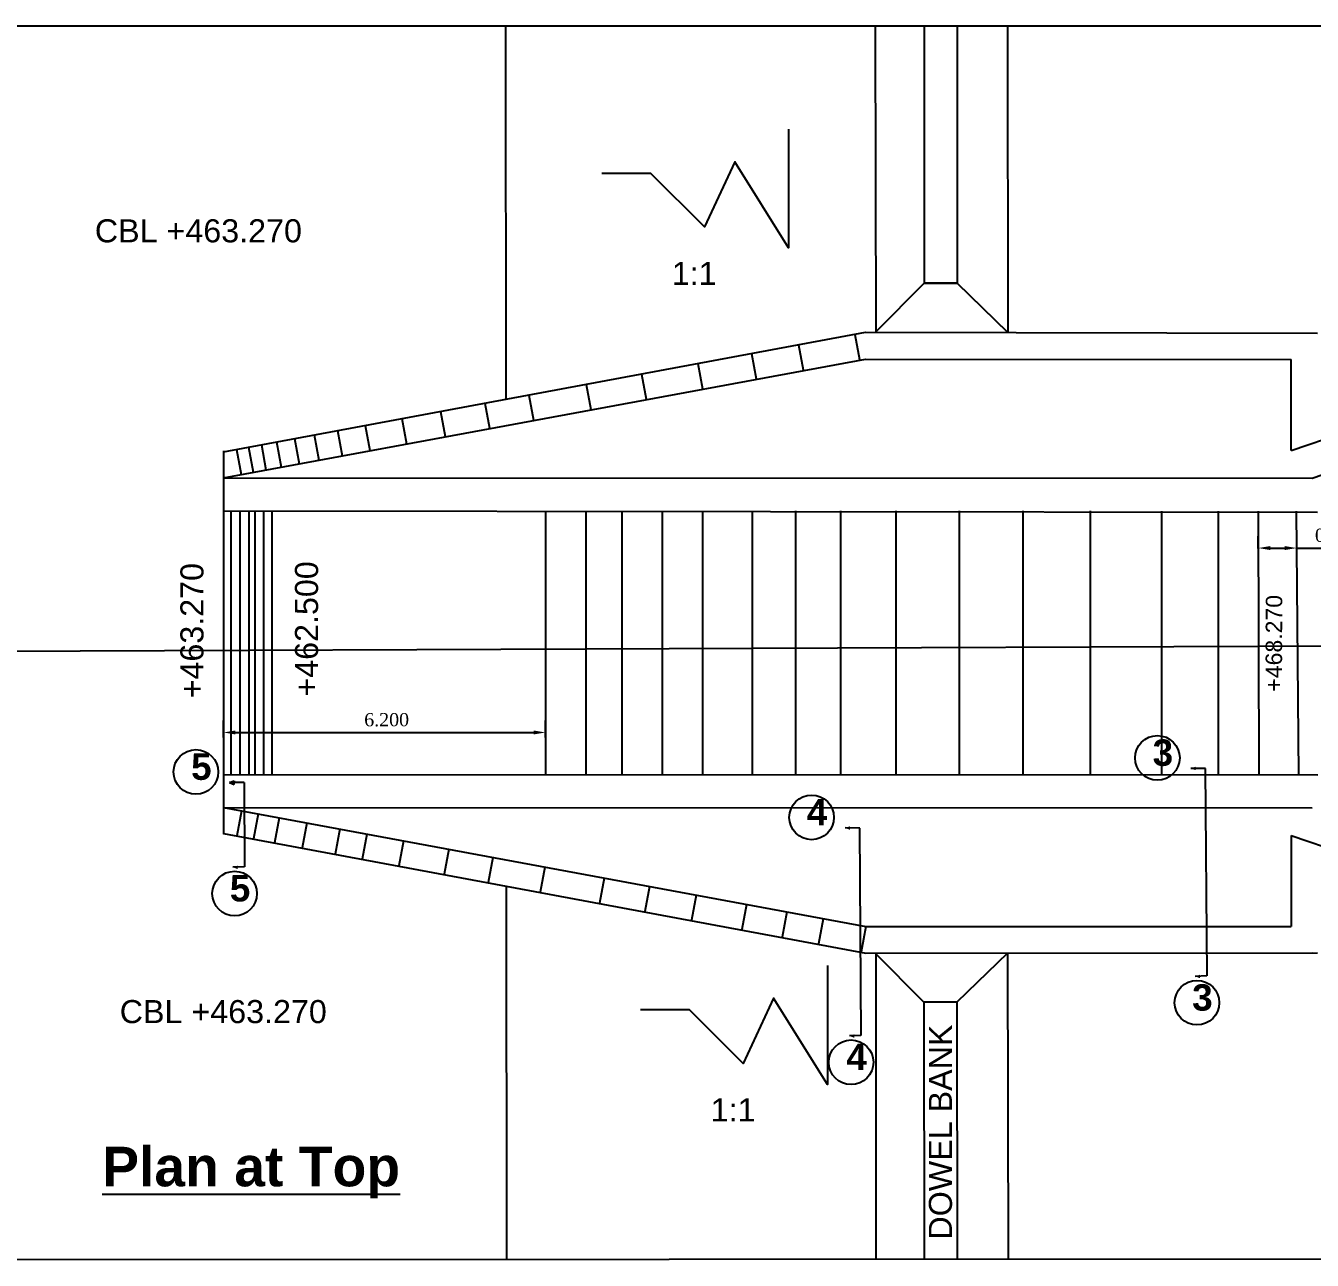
# Model space of a CAD drawing. Header units: inches. Extents: x 22.1 to 110.6, y -31.4 to 37.6.
# Drawn here: x 43.89 to 63.39, y -12.12 to 6.6 of the extents above; entities that cross this region are included whole.
import ezdxf

# ---------------------------------------------------------------- set-up
doc = ezdxf.new("R2010")
doc.units = ezdxf.units.IN
doc.header["$MEASUREMENT"] = 0
doc.linetypes.add('ACAD_ISO03W100', pattern=[30, 12, -18])
doc.styles.get("Standard").update_dxf_attribs({"font": 'times.ttf', "height": 0.2})
doc.dimstyles.get("Standard").update_dxf_attribs({"dimtxt": 0.18, "dimasz": 0.18, "dimexe": 0.18, "dimexo": 0.0625, "dimgap": 0.09, "dimtad": 2, "dimjust": 1, "dimdec": 4, "dimzin": 0, "dimdsep": 46, "dimtxsty": 'Standard', "dimcen": 0.09, "dimadec": 0, "dimazin": 0, "dimtfac": 1, "dimtdec": 4, "dimtofl": 0, "dimtmove": 0, "dimatfit": 3, "dimfxl": 1, "dimtolj": 1, "dimtzin": 0, "dimarcsym": 0})

# ---------------------------------------------------------------- blocks, each defined once
blk = doc.blocks.new('*D10')
at = {"color": 0, "lineweight": -2, "transparency": 16777216}
for p, q in [((62.574, -1.326), (62.574, -1.14)), ((62.754, -1.32), (62.974, -1.32)), ((63.154, -1.32), (64.421, -1.32)), ((63.154, -1.379), (63.154, -1.5))]:
    blk.add_line(p, q, dxfattribs=at)
at = {"color": 0, "transparency": 16777216}
for points in [[(62.754, -1.29), (62.754, -1.35), (62.574, -1.32)], [(62.974, -1.29), (62.974, -1.35), (63.154, -1.32)]]:
    blk.add_solid(points, dxfattribs=at)
at = {"layer": 'Defpoints', "color": 0, "transparency": 16777216}
for p in [(63.154, -1.316), (63.154, -1.32), (62.574, -1.389)]:
    blk.add_point(p, dxfattribs=at)
at = {"color": 0, "transparency": 16777216, "insert": (63.89, -1.128), "char_height": 0.2, "attachment_point": 5}
blk.add_mtext('\\A1;0.600m', dxfattribs=at)
blk = doc.blocks.new('*D12')
at = {"color": 0, "lineweight": -2, "transparency": 16777216}
for p, q in [((46.887, -4.191), (46.887, -3.937)), ((51.768, -4.191), (51.768, -3.937)), ((47.067, -4.117), (51.588, -4.117))]:
    blk.add_line(p, q, dxfattribs=at)
at = {"color": 0, "transparency": 16777216}
for points in [[(47.067, -4.087), (47.067, -4.147), (46.887, -4.117)], [(51.588, -4.087), (51.588, -4.147), (51.768, -4.117)]]:
    blk.add_solid(points, dxfattribs=at)
at = {"layer": 'Defpoints', "color": 0, "transparency": 16777216}
for p in [(46.887, -4.253), (51.768, -4.117), (51.768, -4.253)]:
    blk.add_point(p, dxfattribs=at)
at = {"color": 0, "transparency": 16777216, "insert": (49.36, -3.925), "char_height": 0.2, "attachment_point": 5}
blk.add_mtext('\\A1;6.200', dxfattribs=at)

msp = doc.modelspace()

# ---------------------------------------------------------------- hatches: boundary and pattern name
h = msp.add_hatch(color=256)
h.paths.add_polyline_path([(61.62622, -4.63549), (61.57452, -4.65406), (61.57452, -4.66236), (61.62601, -4.66276)])
h.paths.add_polyline_path([(61.62601, -4.66276), (61.57452, -4.66236), (61.57452, -4.67071), (61.6258, -4.69004)])
h.paths.add_polyline_path([(61.57452, -4.65406), (61.55192, -4.66219), (61.57452, -4.66236)])
h.paths.add_polyline_path([(61.57452, -4.66236), (61.55192, -4.66219), (61.57452, -4.67071)])
h = msp.add_hatch(color=256)
h.paths.add_polyline_path([(47.04987, -4.84891), (46.99817, -4.86749), (46.99817, -4.87579), (47.04966, -4.87619)])
h.paths.add_polyline_path([(47.04966, -4.87619), (46.99817, -4.87579), (46.99817, -4.88414), (47.04945, -4.90347)])
h.paths.add_polyline_path([(46.99817, -4.86749), (46.97557, -4.87561), (46.99817, -4.87579)])
h.paths.add_polyline_path([(46.99817, -4.87579), (46.97557, -4.87561), (46.99817, -4.88414)])
h = msp.add_hatch(color=256)
h.paths.add_polyline_path([(56.38391, -5.53867), (56.33221, -5.55725), (56.33221, -5.56555), (56.3837, -5.56595)])
h.paths.add_polyline_path([(56.3837, -5.56595), (56.33221, -5.56555), (56.33221, -5.57389), (56.38349, -5.59323)])
h.paths.add_polyline_path([(56.33221, -5.55725), (56.30961, -5.56537), (56.33221, -5.56555)])
h.paths.add_polyline_path([(56.33221, -5.56555), (56.30961, -5.56537), (56.33221, -5.57389)])
h = msp.add_hatch(color=256)
h.paths.add_polyline_path([(47.10286, -6.13438), (47.05115, -6.15296), (47.05115, -6.16126), (47.10265, -6.16166)])
h.paths.add_polyline_path([(47.10265, -6.16166), (47.05115, -6.16126), (47.05115, -6.1696), (47.10243, -6.18893)])
h.paths.add_polyline_path([(47.05115, -6.15296), (47.02855, -6.16108), (47.05115, -6.16126)])
h.paths.add_polyline_path([(47.05115, -6.16126), (47.02855, -6.16108), (47.05115, -6.1696)])
h = msp.add_hatch(color=256)
h.paths.add_polyline_path([(61.69185, -7.78976), (61.64014, -7.80834), (61.64014, -7.81664), (61.69163, -7.81704)])
h.paths.add_polyline_path([(61.69163, -7.81704), (61.64014, -7.81664), (61.64014, -7.82498), (61.69142, -7.84431)])
h.paths.add_polyline_path([(61.64014, -7.80834), (61.61754, -7.81646), (61.64014, -7.81664)])
h.paths.add_polyline_path([(61.64014, -7.81664), (61.61754, -7.81646), (61.64014, -7.82498)])
h = msp.add_hatch(color=256)
h.paths.add_polyline_path([(56.44953, -8.69295), (56.39783, -8.71152), (56.39783, -8.71982), (56.44932, -8.72022)])
h.paths.add_polyline_path([(56.44932, -8.72022), (56.39783, -8.71982), (56.39783, -8.72817), (56.44911, -8.7475)])
h.paths.add_polyline_path([(56.39783, -8.71152), (56.37523, -8.71965), (56.39783, -8.71982)])
h.paths.add_polyline_path([(56.39783, -8.71982), (56.37523, -8.71965), (56.39783, -8.72817)])

# ---------------------------------------------------------------- linework, layer by layer
for p, q in [((24.58077, 6.60117), (76.38602, 6.60117)), ((51.164, 6.60117), (51.16714, 0.93582)), ((56.76666, 6.58942), (56.77405, 1.95179)), ((57.50903, 6.60117), (57.50768, 2.69475)), ((58.00903, 6.60117), (58.00768, 2.69457)), ((58.77253, 6.60117), (58.77927, 1.94853)), ((57.50768, 2.69475), (56.76924, 1.9518)), ((57.50768, 2.69475), (58.00768, 2.69457)), ((58.00768, 2.69457), (57.50768, 2.69475)), ((58.00768, 2.69457), (58.77447, 1.94854)), ((58.77447, 1.94854), (58.00768, 2.69457)), ((55.60545, 1.76121), (55.67571, 1.38057)), ((56.45679, 1.91954), (56.52705, 1.5389)), ((54.89005, 1.62817), (54.96031, 1.24753)), ((54.07547, 1.47668), (54.14573, 1.09604)), ((53.22464, 1.31845), (53.2949, 0.93781)), ((51.51582, 1.00066), (51.58608, 0.62002)), ((52.38272, 1.16188), (52.45298, 0.78124)), ((63.38994, -0.25907), (67.37132, 1.0972)), ((50.84956, 0.87676), (50.91982, 0.49611)), ((49.59017, 0.64255), (49.66043, 0.2619)), ((50.17445, 0.7512), (50.24471, 0.37056)), ((48.26113, 0.39538), (48.33139, 0.01474)), ((48.61532, 0.46125), (48.68558, 0.08061)), ((49.03566, 0.53942), (49.10592, 0.15878)), ((47.26517, 0.21016), (47.33543, -0.17048)), ((47.46037, 0.24646), (47.53063, -0.13418)), ((47.69107, 0.28937), (47.76134, -0.09128)), ((47.96427, 0.34017), (48.03453, -0.04047)), ((46.88784, 0.1534), (46.88734, -5.66019)), ((47.08251, 0.17619), (47.15277, -0.20445)), ((46.88794, -0.25336), (63.38994, -0.25907)), ((46.88776, -0.75336), (63.47269, -0.77479)), ((46.99825, -0.7534), (46.99825, -4.7534)), ((47.13477, -0.75345), (47.13477, -4.75345)), ((47.27129, -0.75349), (47.27129, -4.75349)), ((47.36241, -0.75352), (47.36241, -4.75352)), ((47.49414, -0.75357), (47.49414, -4.75357)), ((47.61956, -0.75361), (47.61937, -4.75361)), ((51.76628, -0.75966), (51.7685, -4.75505)), ((62.5728, -0.75878), (62.58049, -4.75879)), ((63.15, -0.75898), (63.18159, -4.75899)), ((46.88759, -1.25336), (46.88759, -4.25336)), ((29.73537, -2.93597), (75.36436, -2.75535)), ((61.77471, -4.66392), (61.55192, -4.66219)), ((61.77022, -4.66389), (61.79148, -7.80818)), ((46.88742, -4.75336), (63.47535, -4.7591)), ((46.97557, -4.87561), (47.04987, -4.84891)), ((47.19836, -4.87735), (46.97557, -4.87561)), ((46.97557, -4.87561), (47.04945, -4.90347)), ((47.04987, -4.84891), (47.04966, -4.87619)), ((47.04945, -4.90347), (47.04966, -4.87619)), ((47.19836, -4.87735), (47.20249, -6.1528)), ((46.88724, -5.25336), (63.3923, -5.25907)), ((47.15902, -5.30379), (47.08786, -5.68416)), ((47.41148, -5.35067), (47.34033, -5.73103)), ((47.72917, -5.40965), (47.65802, -5.79001)), ((48.14794, -5.4874), (48.07679, -5.86776)), ((48.65046, -5.5807), (48.57931, -5.96106)), ((56.5324, -5.56711), (56.30961, -5.56537)), ((56.5279, -5.56707), (56.54917, -8.71137)), ((49.06181, -5.65707), (48.99066, -6.03743)), ((49.61694, -5.76014), (49.54579, -6.1405)), ((50.30377, -5.88766), (50.23262, -6.26802)), ((50.96793, -6.01096), (50.89678, -6.39133)), ((47.20249, -6.1528), (47.02855, -6.16108)), ((51.75672, -6.15741), (51.68557, -6.53777)), ((52.65783, -6.32471), (52.58667, -6.70508)), ((51.17123, -6.448), (51.17437, -12.10643)), ((53.34658, -6.45259), (53.27543, -6.83295)), ((54.05456, -6.58403), (53.98341, -6.9644)), ((54.81351, -6.72494), (54.74236, -7.10531)), ((55.42556, -6.83858), (55.35441, -7.21894)), ((55.97914, -6.94135), (55.90799, -7.32172)), ((56.62606, -7.06146), (56.55491, -7.44183)), ((56.62606, -7.06146), (63.07348, -7.05923)), ((56.62628, -7.46146), (63.39154, -7.45907)), ((57.50391, -8.20881), (56.76598, -7.46535)), ((56.77446, -7.4739), (56.77703, -12.10332)), ((58.77121, -7.46348), (58.00391, -8.20898)), ((58.77121, -7.46348), (58.78226, -12.10221)), ((61.79148, -7.80818), (61.61754, -7.81646)), ((57.50391, -8.20881), (57.50872, -12.10292)), ((58.00391, -8.20898), (57.50391, -8.20881)), ((58.00391, -8.20898), (58.00872, -12.10264)), ((56.54917, -8.71137), (56.37523, -8.71965)), ((24.47251, -12.12123), (76.38602, -12.09245))]:
    msp.add_line(p, q)
at = {"linetype": 'ACAD_ISO03W100'}
for p, q in [((46.88784, 0.13999), (56.62106, 1.95204)), ((56.62106, 1.95204), (63.47362, 1.9409)), ((46.88781, -0.25336), (56.62129, 1.54327)), ((56.62129, 1.54327), (63.07348, 1.54104)), ((63.073, 0.16118), (63.07348, 1.54104)), ((63.073, 0.16118), (66.87112, 1.45503)), ((52.37908, -0.75526), (52.37908, -4.75526)), ((52.92408, -0.75545), (52.92408, -4.75545)), ((53.53578, -0.75566), (53.53578, -4.75566)), ((54.14747, -0.75587), (54.14747, -4.75587)), ((54.90033, -0.75613), (54.90033, -4.75613)), ((55.55908, -0.75636), (55.55908, -4.75636)), ((56.24135, -0.75659), (56.24135, -4.75659)), ((57.07898, -0.75688), (57.07898, -4.75688)), ((58.04129, -0.75722), (58.04129, -4.75722)), ((59.00362, -0.75755), (59.00362, -4.75755)), ((60.02606, -0.7579), (60.02606, -4.7579)), ((61.10868, -0.75828), (61.10868, -4.75828)), ((61.96762, -0.75857), (61.96762, -4.75857)), ((51.76738, -1.24577), (51.76738, -4.24577)), ((46.88737, -5.25336), (56.62606, -7.06146)), ((46.88734, -5.64665), (56.62628, -7.46146)), ((63.073, -5.67937), (66.87579, -6.97613)), ((63.073, -5.67937), (63.07348, -7.05923)), ((56.62606, -7.06146), (63.07348, -7.05923)), ((56.62628, -7.46146), (63.47362, -7.4591))]:
    msp.add_line(p, q, dxfattribs=at)
for points in [[(55.44993, 5.03397), (55.44993, 3.23121), (54.63623, 4.53909), (54.17631, 3.54934), (53.36261, 4.36235), (52.61966, 4.36235)], [(56.04061, -7.65067), (56.04061, -9.45343), (55.2269, -8.14554), (54.76699, -9.13529), (53.95328, -8.32228), (53.21034, -8.32228)]]:
    msp.add_lwpolyline(points)
for centre in [(61.04419, -4.50206), (46.46784, -4.71549), (55.80187, -5.40525), (47.05445, -6.5595), (61.64344, -8.21488), (56.40112, -9.11807)]:
    msp.add_circle(centre, 0.33812)

# ---------------------------------------------------------------- texts
at = {"attachment_point": 1}
for s, insert, char_height, width in [('{\\fArial|b0|i0|c0|p34;CBL +463.270}', (44.93627, 3.66584), 0.35, 5.2508642), ('{\\fArial|b0|i0|c0|p34;1:1}', (53.68187, 3.01989), 0.35, 7.6712328), ('{\\fArial|b1|i0|c0|p34;3}', (60.97217, -4.22211), 0.4, 0.33061), ('{\\fArial|b1|i0|c0|p34;5\\fArial|b0|i0|c0|p34;}', (46.39582, -4.43554), 0.4, 0.33061), ('{\\fArial|b1|i0|c0|p34;4}', (55.72986, -5.1253), 0.4, 0.33061), ('{\\fArial|b1|i0|c0|p34;5\\fArial|b0|i0|c0|p34;}', (46.98243, -6.27955), 0.4, 0.33061), ('{\\fArial|b1|i0|c0|p34;3}', (61.57142, -7.93493), 0.4, 0.33061), ('{\\fArial|b0|i0|c0|p34;CBL +463.270}', (45.31333, -8.17476), 0.35, 5.5830683), ('{\\fArial|b1|i0|c0|p34;4}', (56.32911, -8.83812), 0.4, 0.33061), ('{\\fArial|b0|i0|c0|p34;1:1}', (54.27254, -9.66475), 0.35, 7.6712328), ('{\\fArial|b1|i0|c0|p34;\\LPlan at Top}', (45.04723, -10.39949), 0.6, 11.8748329)]:
    msp.add_mtext(s, dxfattribs=dict(at, insert=insert, char_height=char_height, width=width))
at = {"linetype": 'ACAD_ISO03W100', "char_height": 0.35, "attachment_point": 1, "rotation": 90}
for s, insert, width in [('{\\fArial|b0|i0|c0|p34;+462.500}', (47.97034, -3.57317), 2.6672254), ('{\\fArial|b0|i0|c0|p34;+463.270}', (46.23298, -3.59957), 2.6751103), ('{\\fArial|b0|i0|c0|p34;DOWEL BANK}', (57.57954, -11.80745), 4.5822642)]:
    msp.add_mtext(s, dxfattribs=dict(at, insert=insert, width=width))
at = {"insert": (62.68735, -2.03087), "char_height": 0.35, "width": 1.9479989, "attachment_point": 3, "rotation": 89.806052}
msp.add_mtext('{\\fArial|b0|i0|c0|p34; \\H0.7143x;+468.270}', dxfattribs=at)

# ---------------------------------------------------------------- dimensions: what is measured, and where the dimension line sits
for base, p1, p2, text, picture, middle in [((63.1544, -1.32012), (62.57389, -1.38884), (63.1544, -1.31601), '0.600m', '*D10', (63.89019, -1.32012)), ((51.7685, -4.11691), (46.88742, -4.25336), (51.7685, -4.25336), '6.200', '*D12', (49.36002, -4.11691))]:
    dim = msp.add_linear_dim(base=base, p1=p1, p2=p2, text=text, dimstyle='Standard')
    dim.commit()
    dim.dimension.update_dxf_attribs({"geometry": picture, "text_midpoint": middle, "dimtype": 160})

doc.saveas('drawing.dxf')
